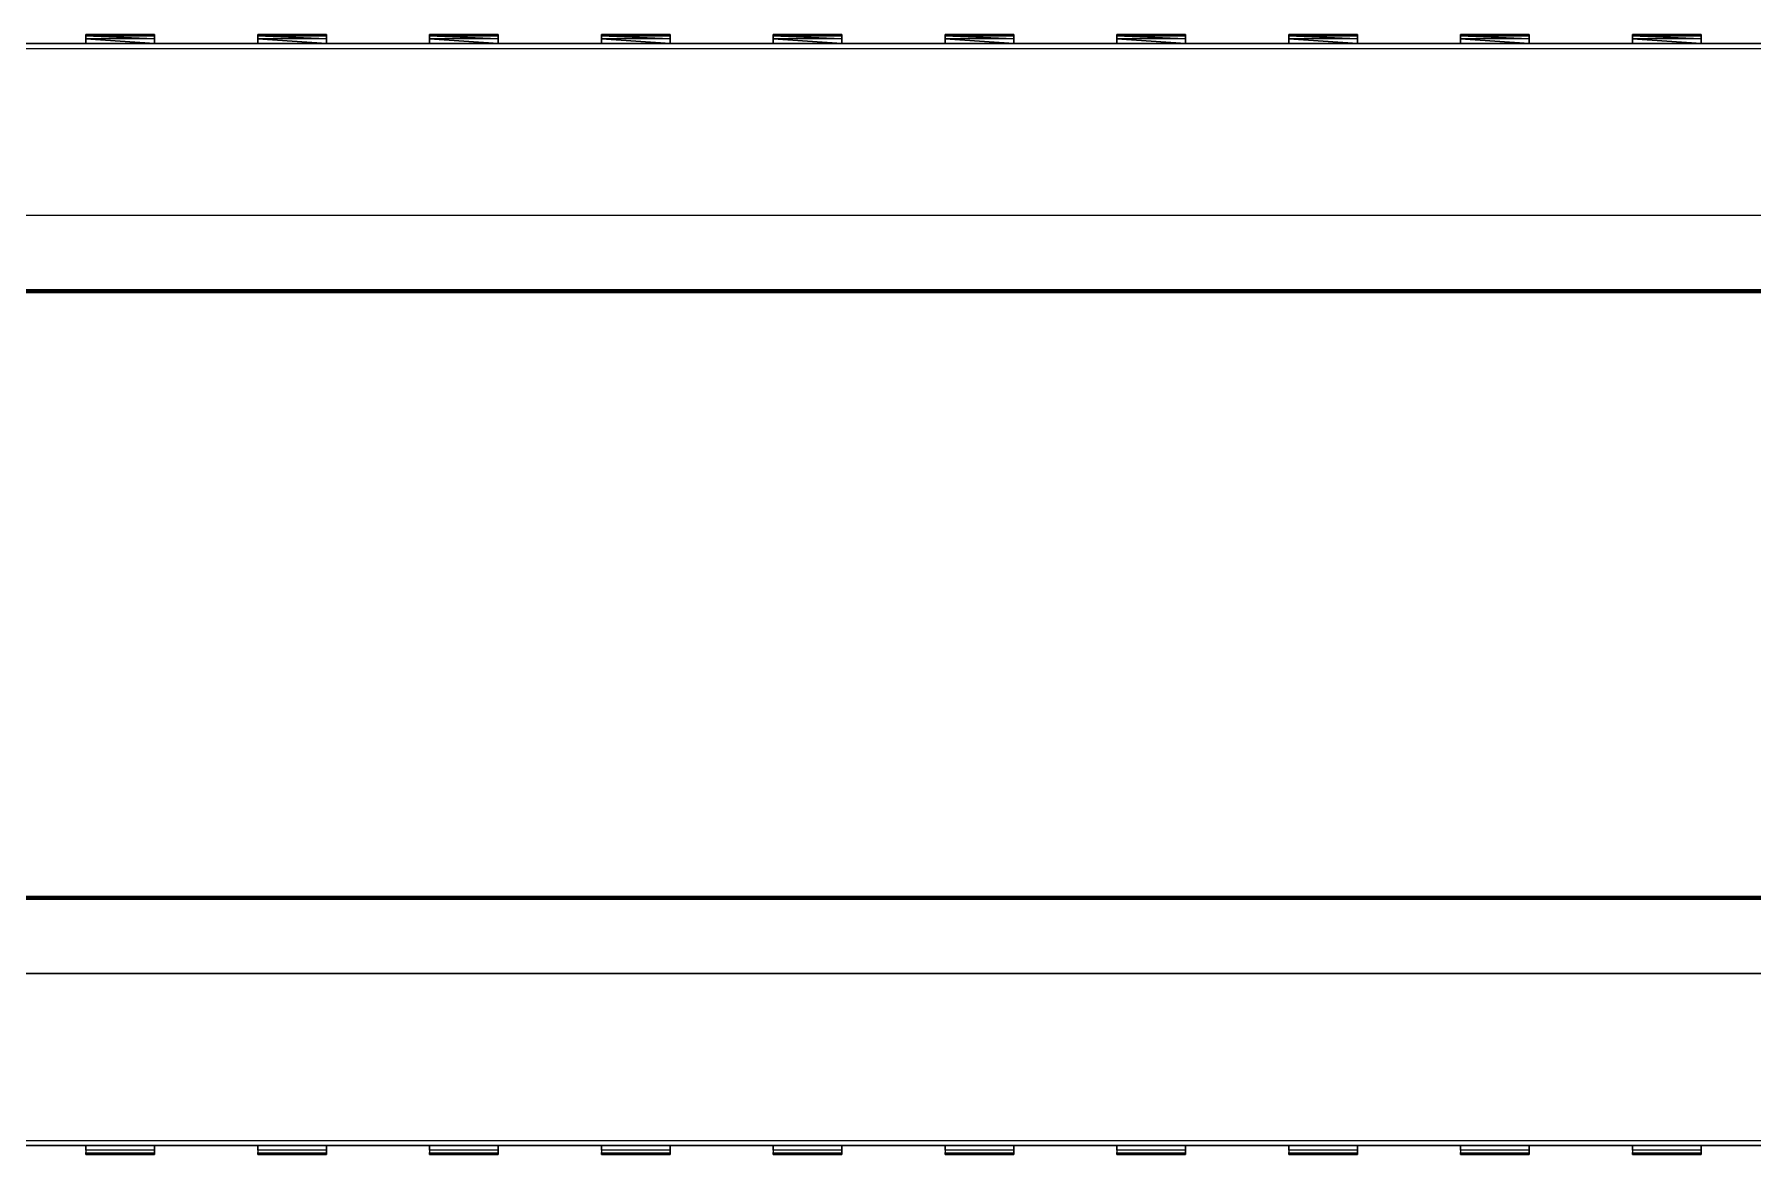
# Model space of a CAD drawing. Header units: centimetres. Extents: x -13467 to 3766, y -437 to 1921.
# Drawn here: x -10311.92 to -10269.92, y 159.61 to 186.98 of the extents above; entities that cross this region are included whole.
import ezdxf

# ---------------------------------------------------------------- set-up
doc = ezdxf.new("R2010")
doc.units = ezdxf.units.CM
doc.layers.add('G-IMPT', color=7, linetype='Continuous', lineweight=9)
doc.layers.add('M-EQPM', color=7, linetype='Continuous', lineweight=9)

# ---------------------------------------------------------------- blocks, each defined once
blk = doc.blocks.new('EQ-01-014 - EQ-01-014_dwg_Agrupar_136-1513521-Sección 1-1')
at = {"layer": 'G-IMPT'}
for p, q in [((-10271.18, 186.982), (-10272.86, 186.982)), ((-10272.86, 186.976), (-10272.86, 186.982)), ((-10272.86, 186.982), (-10272.86, 186.948)), ((-10272.86, 186.982), (-10271.18, 186.982)), ((-10272.86, 186.928), (-10272.86, 186.976)), ((-10272.86, 186.948), (-10272.86, 186.873)), ((-10271.18, 186.873), (-10272.86, 186.948)), ((-10271.18, 186.948), (-10272.86, 186.948)), ((-10271.18, 186.948), (-10271.18, 186.982)), ((-10271.18, 186.982), (-10271.18, 186.976)), ((-10271.18, 186.976), (-10271.18, 186.928)), ((-10271.18, 186.873), (-10271.18, 186.948)), ((-10272.86, 186.873), (-10272.86, 186.76)), ((-10271.18, 186.873), (-10272.86, 186.873)), ((-10271.18, 186.76), (-10272.86, 186.873)), ((-10271.18, 186.873), (-10271.18, 186.76))]:
    blk.add_line(p, q, dxfattribs=at)
at = {"layer": 'G-IMPT', "flags": 128}
for points in [[(-10271.18, 186.982), (-10271.18, 186.948), (-10272.86, 186.948), (-10272.86, 186.982)], [(-10272.86, 186.873), (-10272.86, 186.948), (-10271.18, 186.873), (-10272.86, 186.948), (-10271.18, 186.948), (-10271.18, 186.873)], [(-10272.86, 186.76), (-10272.86, 186.873)]]:
    blk.add_lwpolyline(points, close=True, dxfattribs=at)
for points in [[(-10271.18, 186.76), (-10272.86, 186.873), (-10271.18, 186.76), (-10271.18, 186.873), (-10272.86, 186.873), (-10272.86, 186.948), (-10272.86, 186.982)], [(-10271.18, 186.982), (-10271.18, 186.948), (-10271.18, 186.873), (-10271.18, 186.76)]]:
    blk.add_lwpolyline(points, dxfattribs=at)
blk = doc.blocks.new('EQ-01-014 - EQ-01-014_dwg_Agrupar_137-1513522-Sección 1-1')
at = {"layer": 'G-IMPT'}
for p, q in [((-10272.86, 159.832), (-10272.86, 159.719)), ((-10272.86, 159.719), (-10272.86, 159.644)), ((-10271.18, 159.719), (-10272.86, 159.719)), ((-10272.86, 159.616), (-10272.86, 159.664)), ((-10272.86, 159.644), (-10272.86, 159.61)), ((-10271.18, 159.644), (-10272.86, 159.644)), ((-10272.86, 159.61), (-10272.86, 159.616)), ((-10271.18, 159.61), (-10272.86, 159.61)), ((-10272.86, 159.61), (-10271.18, 159.61)), ((-10271.18, 159.719), (-10271.18, 159.832)), ((-10271.18, 159.832), (-10271.18, 159.719)), ((-10271.18, 159.719), (-10271.18, 159.644)), ((-10271.18, 159.616), (-10271.18, 159.664)), ((-10271.18, 159.644), (-10271.18, 159.61)), ((-10271.18, 159.61), (-10271.18, 159.616))]:
    blk.add_line(p, q, dxfattribs=at)
at = {"layer": 'G-IMPT', "flags": 128}
for points in [[(-10271.18, 159.719), (-10272.86, 159.719), (-10272.86, 159.832)], [(-10272.86, 159.832), (-10272.86, 159.719), (-10272.86, 159.644), (-10272.86, 159.61)], [(-10271.18, 159.832), (-10271.18, 159.719), (-10271.18, 159.644), (-10271.18, 159.61)]]:
    blk.add_lwpolyline(points, dxfattribs=at)
blk.add_lwpolyline([(-10271.18, 159.644), (-10272.86, 159.644), (-10271.18, 159.644), (-10271.18, 159.719), (-10272.86, 159.719), (-10272.86, 159.644), (-10272.86, 159.61), (-10271.18, 159.61)], close=True, dxfattribs=at)
blk = doc.blocks.new('EQ-01-014 - EQ-01-014_dwg_Agrupar_138-1513523-Sección 1-1')
at = {"layer": 'G-IMPT'}
for p, q in [((-10275.38, 186.982), (-10277.06, 186.982)), ((-10277.06, 186.976), (-10277.06, 186.982)), ((-10277.06, 186.982), (-10277.06, 186.948)), ((-10277.06, 186.982), (-10275.38, 186.982)), ((-10277.06, 186.928), (-10277.06, 186.976)), ((-10277.06, 186.948), (-10277.06, 186.873)), ((-10275.38, 186.873), (-10277.06, 186.948)), ((-10275.38, 186.948), (-10277.06, 186.948)), ((-10275.38, 186.948), (-10275.38, 186.982)), ((-10275.38, 186.982), (-10275.38, 186.976)), ((-10275.38, 186.976), (-10275.38, 186.928)), ((-10275.38, 186.873), (-10275.38, 186.948)), ((-10277.06, 186.873), (-10277.06, 186.76)), ((-10275.38, 186.873), (-10277.06, 186.873)), ((-10275.38, 186.76), (-10277.06, 186.873)), ((-10275.38, 186.873), (-10275.38, 186.76))]:
    blk.add_line(p, q, dxfattribs=at)
at = {"layer": 'G-IMPT', "flags": 128}
for points in [[(-10275.38, 186.982), (-10275.38, 186.948), (-10277.06, 186.948), (-10277.06, 186.982)], [(-10277.06, 186.873), (-10277.06, 186.948), (-10275.38, 186.873), (-10277.06, 186.948), (-10275.38, 186.948), (-10275.38, 186.873)], [(-10277.06, 186.76), (-10277.06, 186.873)]]:
    blk.add_lwpolyline(points, close=True, dxfattribs=at)
for points in [[(-10275.38, 186.76), (-10277.06, 186.873), (-10275.38, 186.76), (-10275.38, 186.873), (-10277.06, 186.873), (-10277.06, 186.948), (-10277.06, 186.982)], [(-10275.38, 186.982), (-10275.38, 186.948), (-10275.38, 186.873), (-10275.38, 186.76)]]:
    blk.add_lwpolyline(points, dxfattribs=at)
blk = doc.blocks.new('EQ-01-014 - EQ-01-014_dwg_Agrupar_139-1513524-Sección 1-1')
at = {"layer": 'G-IMPT'}
for p, q in [((-10277.06, 159.832), (-10277.06, 159.719)), ((-10277.06, 159.719), (-10277.06, 159.644)), ((-10275.38, 159.719), (-10277.06, 159.719)), ((-10277.06, 159.616), (-10277.06, 159.664)), ((-10277.06, 159.644), (-10277.06, 159.61)), ((-10275.38, 159.644), (-10277.06, 159.644)), ((-10277.06, 159.61), (-10277.06, 159.616)), ((-10275.38, 159.61), (-10277.06, 159.61)), ((-10277.06, 159.61), (-10275.38, 159.61)), ((-10275.38, 159.719), (-10275.38, 159.832)), ((-10275.38, 159.832), (-10275.38, 159.719)), ((-10275.38, 159.719), (-10275.38, 159.644)), ((-10275.38, 159.616), (-10275.38, 159.664)), ((-10275.38, 159.644), (-10275.38, 159.61)), ((-10275.38, 159.61), (-10275.38, 159.616))]:
    blk.add_line(p, q, dxfattribs=at)
at = {"layer": 'G-IMPT', "flags": 128}
for points in [[(-10275.38, 159.719), (-10277.06, 159.719), (-10277.06, 159.832)], [(-10277.06, 159.832), (-10277.06, 159.719), (-10277.06, 159.644), (-10277.06, 159.61)], [(-10275.38, 159.832), (-10275.38, 159.719), (-10275.38, 159.644), (-10275.38, 159.61)]]:
    blk.add_lwpolyline(points, dxfattribs=at)
blk.add_lwpolyline([(-10275.38, 159.644), (-10277.06, 159.644), (-10275.38, 159.644), (-10275.38, 159.719), (-10277.06, 159.719), (-10277.06, 159.644), (-10277.06, 159.61), (-10275.38, 159.61)], close=True, dxfattribs=at)
blk = doc.blocks.new('EQ-01-014 - EQ-01-014_dwg_Agrupar_140-1513525-Sección 1-1')
at = {"layer": 'G-IMPT'}
for p, q in [((-10279.58, 186.982), (-10281.26, 186.982)), ((-10281.26, 186.976), (-10281.26, 186.982)), ((-10281.26, 186.982), (-10281.26, 186.948)), ((-10281.26, 186.982), (-10279.58, 186.982)), ((-10281.26, 186.928), (-10281.26, 186.976)), ((-10281.26, 186.948), (-10281.26, 186.873)), ((-10279.58, 186.873), (-10281.26, 186.948)), ((-10279.58, 186.948), (-10281.26, 186.948)), ((-10279.58, 186.948), (-10279.58, 186.982)), ((-10279.58, 186.982), (-10279.58, 186.976)), ((-10279.58, 186.976), (-10279.58, 186.928)), ((-10279.58, 186.873), (-10279.58, 186.948)), ((-10281.26, 186.873), (-10281.26, 186.76)), ((-10279.58, 186.873), (-10281.26, 186.873)), ((-10279.58, 186.76), (-10281.26, 186.873)), ((-10279.58, 186.873), (-10279.58, 186.76))]:
    blk.add_line(p, q, dxfattribs=at)
at = {"layer": 'G-IMPT', "flags": 128}
for points in [[(-10279.58, 186.982), (-10279.58, 186.948), (-10281.26, 186.948), (-10281.26, 186.982)], [(-10281.26, 186.873), (-10281.26, 186.948), (-10279.58, 186.873), (-10281.26, 186.948), (-10279.58, 186.948), (-10279.58, 186.873)], [(-10281.26, 186.76), (-10281.26, 186.873)]]:
    blk.add_lwpolyline(points, close=True, dxfattribs=at)
for points in [[(-10279.58, 186.76), (-10281.26, 186.873), (-10279.58, 186.76), (-10279.58, 186.873), (-10281.26, 186.873), (-10281.26, 186.948), (-10281.26, 186.982)], [(-10279.58, 186.982), (-10279.58, 186.948), (-10279.58, 186.873), (-10279.58, 186.76)]]:
    blk.add_lwpolyline(points, dxfattribs=at)
blk = doc.blocks.new('EQ-01-014 - EQ-01-014_dwg_Agrupar_141-1513526-Sección 1-1')
at = {"layer": 'G-IMPT'}
for p, q in [((-10281.26, 159.832), (-10281.26, 159.719)), ((-10281.26, 159.719), (-10281.26, 159.644)), ((-10279.58, 159.719), (-10281.26, 159.719)), ((-10281.26, 159.616), (-10281.26, 159.664)), ((-10281.26, 159.644), (-10281.26, 159.61)), ((-10279.58, 159.644), (-10281.26, 159.644)), ((-10281.26, 159.61), (-10281.26, 159.616)), ((-10279.58, 159.61), (-10281.26, 159.61)), ((-10281.26, 159.61), (-10279.58, 159.61)), ((-10279.58, 159.719), (-10279.58, 159.832)), ((-10279.58, 159.832), (-10279.58, 159.719)), ((-10279.58, 159.719), (-10279.58, 159.644)), ((-10279.58, 159.616), (-10279.58, 159.664)), ((-10279.58, 159.644), (-10279.58, 159.61)), ((-10279.58, 159.61), (-10279.58, 159.616))]:
    blk.add_line(p, q, dxfattribs=at)
at = {"layer": 'G-IMPT', "flags": 128}
for points in [[(-10279.58, 159.719), (-10281.26, 159.719), (-10281.26, 159.832)], [(-10281.26, 159.832), (-10281.26, 159.719), (-10281.26, 159.644), (-10281.26, 159.61)], [(-10279.58, 159.832), (-10279.58, 159.719), (-10279.58, 159.644), (-10279.58, 159.61)]]:
    blk.add_lwpolyline(points, dxfattribs=at)
blk.add_lwpolyline([(-10279.58, 159.644), (-10281.26, 159.644), (-10279.58, 159.644), (-10279.58, 159.719), (-10281.26, 159.719), (-10281.26, 159.644), (-10281.26, 159.61), (-10279.58, 159.61)], close=True, dxfattribs=at)
blk = doc.blocks.new('EQ-01-014 - EQ-01-014_dwg_Agrupar_142-1513527-Sección 1-1')
at = {"layer": 'G-IMPT'}
for p, q in [((-10283.78, 186.982), (-10285.46, 186.982)), ((-10285.46, 186.976), (-10285.46, 186.982)), ((-10285.46, 186.982), (-10285.46, 186.948)), ((-10285.46, 186.982), (-10283.78, 186.982)), ((-10285.46, 186.928), (-10285.46, 186.976)), ((-10285.46, 186.948), (-10285.46, 186.873)), ((-10283.78, 186.873), (-10285.46, 186.948)), ((-10283.78, 186.948), (-10285.46, 186.948)), ((-10283.78, 186.948), (-10283.78, 186.982)), ((-10283.78, 186.982), (-10283.78, 186.976)), ((-10283.78, 186.976), (-10283.78, 186.928)), ((-10283.78, 186.873), (-10283.78, 186.948)), ((-10285.46, 186.873), (-10285.46, 186.76)), ((-10283.78, 186.873), (-10285.46, 186.873)), ((-10283.78, 186.76), (-10285.46, 186.873)), ((-10283.78, 186.873), (-10283.78, 186.76))]:
    blk.add_line(p, q, dxfattribs=at)
at = {"layer": 'G-IMPT', "flags": 128}
for points in [[(-10283.78, 186.982), (-10283.78, 186.948), (-10285.46, 186.948), (-10285.46, 186.982)], [(-10285.46, 186.873), (-10285.46, 186.948), (-10283.78, 186.873), (-10285.46, 186.948), (-10283.78, 186.948), (-10283.78, 186.873)], [(-10285.46, 186.76), (-10285.46, 186.873)]]:
    blk.add_lwpolyline(points, close=True, dxfattribs=at)
for points in [[(-10283.78, 186.76), (-10285.46, 186.873), (-10283.78, 186.76), (-10283.78, 186.873), (-10285.46, 186.873), (-10285.46, 186.948), (-10285.46, 186.982)], [(-10283.78, 186.982), (-10283.78, 186.948), (-10283.78, 186.873), (-10283.78, 186.76)]]:
    blk.add_lwpolyline(points, dxfattribs=at)
blk = doc.blocks.new('EQ-01-014 - EQ-01-014_dwg_Agrupar_143-1513528-Sección 1-1')
at = {"layer": 'G-IMPT'}
for p, q in [((-10285.46, 159.832), (-10285.46, 159.719)), ((-10285.46, 159.719), (-10285.46, 159.644)), ((-10283.78, 159.719), (-10285.46, 159.719)), ((-10285.46, 159.616), (-10285.46, 159.664)), ((-10285.46, 159.644), (-10285.46, 159.61)), ((-10283.78, 159.644), (-10285.46, 159.644)), ((-10285.46, 159.61), (-10285.46, 159.616)), ((-10283.78, 159.61), (-10285.46, 159.61)), ((-10285.46, 159.61), (-10283.78, 159.61)), ((-10283.78, 159.719), (-10283.78, 159.832)), ((-10283.78, 159.832), (-10283.78, 159.719)), ((-10283.78, 159.719), (-10283.78, 159.644)), ((-10283.78, 159.616), (-10283.78, 159.664)), ((-10283.78, 159.644), (-10283.78, 159.61)), ((-10283.78, 159.61), (-10283.78, 159.616))]:
    blk.add_line(p, q, dxfattribs=at)
at = {"layer": 'G-IMPT', "flags": 128}
for points in [[(-10283.78, 159.719), (-10285.46, 159.719), (-10285.46, 159.832)], [(-10285.46, 159.832), (-10285.46, 159.719), (-10285.46, 159.644), (-10285.46, 159.61)], [(-10283.78, 159.832), (-10283.78, 159.719), (-10283.78, 159.644), (-10283.78, 159.61)]]:
    blk.add_lwpolyline(points, dxfattribs=at)
blk.add_lwpolyline([(-10283.78, 159.644), (-10285.46, 159.644), (-10283.78, 159.644), (-10283.78, 159.719), (-10285.46, 159.719), (-10285.46, 159.644), (-10285.46, 159.61), (-10283.78, 159.61)], close=True, dxfattribs=at)
blk = doc.blocks.new('EQ-01-014 - EQ-01-014_dwg_Agrupar_144-1513529-Sección 1-1')
at = {"layer": 'G-IMPT'}
for p, q in [((-10287.98, 186.982), (-10289.66, 186.982)), ((-10289.66, 186.976), (-10289.66, 186.982)), ((-10289.66, 186.982), (-10289.66, 186.948)), ((-10289.66, 186.982), (-10287.98, 186.982)), ((-10289.66, 186.928), (-10289.66, 186.976)), ((-10289.66, 186.948), (-10289.66, 186.873)), ((-10287.98, 186.873), (-10289.66, 186.948)), ((-10287.98, 186.948), (-10289.66, 186.948)), ((-10287.98, 186.948), (-10287.98, 186.982)), ((-10287.98, 186.982), (-10287.98, 186.976)), ((-10287.98, 186.976), (-10287.98, 186.928)), ((-10287.98, 186.873), (-10287.98, 186.948)), ((-10289.66, 186.873), (-10289.66, 186.76)), ((-10287.98, 186.873), (-10289.66, 186.873)), ((-10287.98, 186.76), (-10289.66, 186.873)), ((-10287.98, 186.873), (-10287.98, 186.76))]:
    blk.add_line(p, q, dxfattribs=at)
at = {"layer": 'G-IMPT', "flags": 128}
for points in [[(-10287.98, 186.982), (-10287.98, 186.948), (-10289.66, 186.948), (-10289.66, 186.982)], [(-10289.66, 186.873), (-10289.66, 186.948), (-10287.98, 186.873), (-10289.66, 186.948), (-10287.98, 186.948), (-10287.98, 186.873)], [(-10289.66, 186.76), (-10289.66, 186.873)]]:
    blk.add_lwpolyline(points, close=True, dxfattribs=at)
for points in [[(-10287.98, 186.76), (-10289.66, 186.873), (-10287.98, 186.76), (-10287.98, 186.873), (-10289.66, 186.873), (-10289.66, 186.948), (-10289.66, 186.982)], [(-10287.98, 186.982), (-10287.98, 186.948), (-10287.98, 186.873), (-10287.98, 186.76)]]:
    blk.add_lwpolyline(points, dxfattribs=at)
blk = doc.blocks.new('EQ-01-014 - EQ-01-014_dwg_Agrupar_145-1513530-Sección 1-1')
at = {"layer": 'G-IMPT'}
for p, q in [((-10289.66, 159.832), (-10289.66, 159.719)), ((-10289.66, 159.719), (-10289.66, 159.644)), ((-10287.98, 159.719), (-10289.66, 159.719)), ((-10289.66, 159.616), (-10289.66, 159.664)), ((-10289.66, 159.644), (-10289.66, 159.61)), ((-10287.98, 159.644), (-10289.66, 159.644)), ((-10289.66, 159.61), (-10289.66, 159.616)), ((-10287.98, 159.61), (-10289.66, 159.61)), ((-10289.66, 159.61), (-10287.98, 159.61)), ((-10287.98, 159.719), (-10287.98, 159.832)), ((-10287.98, 159.832), (-10287.98, 159.719)), ((-10287.98, 159.719), (-10287.98, 159.644)), ((-10287.98, 159.616), (-10287.98, 159.664)), ((-10287.98, 159.644), (-10287.98, 159.61)), ((-10287.98, 159.61), (-10287.98, 159.616))]:
    blk.add_line(p, q, dxfattribs=at)
at = {"layer": 'G-IMPT', "flags": 128}
for points in [[(-10287.98, 159.719), (-10289.66, 159.719), (-10289.66, 159.832)], [(-10289.66, 159.832), (-10289.66, 159.719), (-10289.66, 159.644), (-10289.66, 159.61)], [(-10287.98, 159.832), (-10287.98, 159.719), (-10287.98, 159.644), (-10287.98, 159.61)]]:
    blk.add_lwpolyline(points, dxfattribs=at)
blk.add_lwpolyline([(-10287.98, 159.644), (-10289.66, 159.644), (-10287.98, 159.644), (-10287.98, 159.719), (-10289.66, 159.719), (-10289.66, 159.644), (-10289.66, 159.61), (-10287.98, 159.61)], close=True, dxfattribs=at)
blk = doc.blocks.new('EQ-01-014 - EQ-01-014_dwg_Agrupar_146-1513531-Sección 1-1')
at = {"layer": 'G-IMPT'}
for p, q in [((-10292.18, 186.982), (-10293.86, 186.982)), ((-10293.86, 186.976), (-10293.86, 186.982)), ((-10293.86, 186.982), (-10293.86, 186.948)), ((-10293.86, 186.982), (-10292.18, 186.982)), ((-10293.86, 186.928), (-10293.86, 186.976)), ((-10293.86, 186.948), (-10293.86, 186.873)), ((-10292.18, 186.873), (-10293.86, 186.948)), ((-10292.18, 186.948), (-10293.86, 186.948)), ((-10292.18, 186.948), (-10292.18, 186.982)), ((-10292.18, 186.982), (-10292.18, 186.976)), ((-10292.18, 186.976), (-10292.18, 186.928)), ((-10292.18, 186.873), (-10292.18, 186.948)), ((-10293.86, 186.873), (-10293.86, 186.76)), ((-10292.18, 186.873), (-10293.86, 186.873)), ((-10292.18, 186.76), (-10293.86, 186.873)), ((-10292.18, 186.873), (-10292.18, 186.76))]:
    blk.add_line(p, q, dxfattribs=at)
at = {"layer": 'G-IMPT', "flags": 128}
for points in [[(-10292.18, 186.982), (-10292.18, 186.948), (-10293.86, 186.948), (-10293.86, 186.982)], [(-10293.86, 186.873), (-10293.86, 186.948), (-10292.18, 186.873), (-10293.86, 186.948), (-10292.18, 186.948), (-10292.18, 186.873)], [(-10293.86, 186.76), (-10293.86, 186.873)]]:
    blk.add_lwpolyline(points, close=True, dxfattribs=at)
for points in [[(-10292.18, 186.76), (-10293.86, 186.873), (-10292.18, 186.76), (-10292.18, 186.873), (-10293.86, 186.873), (-10293.86, 186.948), (-10293.86, 186.982)], [(-10292.18, 186.982), (-10292.18, 186.948), (-10292.18, 186.873), (-10292.18, 186.76)]]:
    blk.add_lwpolyline(points, dxfattribs=at)
blk = doc.blocks.new('EQ-01-014 - EQ-01-014_dwg_Agrupar_147-1513532-Sección 1-1')
at = {"layer": 'G-IMPT'}
for p, q in [((-10293.86, 159.832), (-10293.86, 159.719)), ((-10293.86, 159.719), (-10293.86, 159.644)), ((-10292.18, 159.719), (-10293.86, 159.719)), ((-10293.86, 159.616), (-10293.86, 159.664)), ((-10293.86, 159.644), (-10293.86, 159.61)), ((-10292.18, 159.644), (-10293.86, 159.644)), ((-10293.86, 159.61), (-10293.86, 159.616)), ((-10292.18, 159.61), (-10293.86, 159.61)), ((-10293.86, 159.61), (-10292.18, 159.61)), ((-10292.18, 159.719), (-10292.18, 159.832)), ((-10292.18, 159.832), (-10292.18, 159.719)), ((-10292.18, 159.719), (-10292.18, 159.644)), ((-10292.18, 159.616), (-10292.18, 159.664)), ((-10292.18, 159.644), (-10292.18, 159.61)), ((-10292.18, 159.61), (-10292.18, 159.616))]:
    blk.add_line(p, q, dxfattribs=at)
at = {"layer": 'G-IMPT', "flags": 128}
for points in [[(-10292.18, 159.719), (-10293.86, 159.719), (-10293.86, 159.832)], [(-10293.86, 159.832), (-10293.86, 159.719), (-10293.86, 159.644), (-10293.86, 159.61)], [(-10292.18, 159.832), (-10292.18, 159.719), (-10292.18, 159.644), (-10292.18, 159.61)]]:
    blk.add_lwpolyline(points, dxfattribs=at)
blk.add_lwpolyline([(-10292.18, 159.644), (-10293.86, 159.644), (-10292.18, 159.644), (-10292.18, 159.719), (-10293.86, 159.719), (-10293.86, 159.644), (-10293.86, 159.61), (-10292.18, 159.61)], close=True, dxfattribs=at)
blk = doc.blocks.new('EQ-01-014 - EQ-01-014_dwg_Agrupar_148-1513533-Sección 1-1')
at = {"layer": 'G-IMPT'}
for p, q in [((-10296.38, 186.982), (-10298.06, 186.982)), ((-10298.06, 186.976), (-10298.06, 186.982)), ((-10298.06, 186.982), (-10298.06, 186.948)), ((-10298.06, 186.982), (-10296.38, 186.982)), ((-10298.06, 186.928), (-10298.06, 186.976)), ((-10298.06, 186.948), (-10298.06, 186.873)), ((-10296.38, 186.873), (-10298.06, 186.948)), ((-10296.38, 186.948), (-10298.06, 186.948)), ((-10296.38, 186.948), (-10296.38, 186.982)), ((-10296.38, 186.982), (-10296.38, 186.976)), ((-10296.38, 186.976), (-10296.38, 186.928)), ((-10296.38, 186.873), (-10296.38, 186.948)), ((-10298.06, 186.873), (-10298.06, 186.76)), ((-10296.38, 186.873), (-10298.06, 186.873)), ((-10296.38, 186.76), (-10298.06, 186.873)), ((-10296.38, 186.873), (-10296.38, 186.76))]:
    blk.add_line(p, q, dxfattribs=at)
at = {"layer": 'G-IMPT', "flags": 128}
for points in [[(-10296.38, 186.982), (-10296.38, 186.948), (-10298.06, 186.948), (-10298.06, 186.982)], [(-10298.06, 186.873), (-10298.06, 186.948), (-10296.38, 186.873), (-10298.06, 186.948), (-10296.38, 186.948), (-10296.38, 186.873)], [(-10298.06, 186.76), (-10298.06, 186.873)]]:
    blk.add_lwpolyline(points, close=True, dxfattribs=at)
for points in [[(-10296.38, 186.76), (-10298.06, 186.873), (-10296.38, 186.76), (-10296.38, 186.873), (-10298.06, 186.873), (-10298.06, 186.948), (-10298.06, 186.982)], [(-10296.38, 186.982), (-10296.38, 186.948), (-10296.38, 186.873), (-10296.38, 186.76)]]:
    blk.add_lwpolyline(points, dxfattribs=at)
blk = doc.blocks.new('EQ-01-014 - EQ-01-014_dwg_Agrupar_149-1513534-Sección 1-1')
at = {"layer": 'G-IMPT'}
for p, q in [((-10298.06, 159.832), (-10298.06, 159.719)), ((-10298.06, 159.719), (-10298.06, 159.644)), ((-10296.38, 159.719), (-10298.06, 159.719)), ((-10298.06, 159.616), (-10298.06, 159.664)), ((-10298.06, 159.644), (-10298.06, 159.61)), ((-10296.38, 159.644), (-10298.06, 159.644)), ((-10298.06, 159.61), (-10298.06, 159.616)), ((-10296.38, 159.61), (-10298.06, 159.61)), ((-10298.06, 159.61), (-10296.38, 159.61)), ((-10296.38, 159.719), (-10296.38, 159.832)), ((-10296.38, 159.832), (-10296.38, 159.719)), ((-10296.38, 159.719), (-10296.38, 159.644)), ((-10296.38, 159.616), (-10296.38, 159.664)), ((-10296.38, 159.644), (-10296.38, 159.61)), ((-10296.38, 159.61), (-10296.38, 159.616))]:
    blk.add_line(p, q, dxfattribs=at)
at = {"layer": 'G-IMPT', "flags": 128}
for points in [[(-10296.38, 159.719), (-10298.06, 159.719), (-10298.06, 159.832)], [(-10298.06, 159.832), (-10298.06, 159.719), (-10298.06, 159.644), (-10298.06, 159.61)], [(-10296.38, 159.832), (-10296.38, 159.719), (-10296.38, 159.644), (-10296.38, 159.61)]]:
    blk.add_lwpolyline(points, dxfattribs=at)
blk.add_lwpolyline([(-10296.38, 159.644), (-10298.06, 159.644), (-10296.38, 159.644), (-10296.38, 159.719), (-10298.06, 159.719), (-10298.06, 159.644), (-10298.06, 159.61), (-10296.38, 159.61)], close=True, dxfattribs=at)
blk = doc.blocks.new('EQ-01-014 - EQ-01-014_dwg_Agrupar_150-1513535-Sección 1-1')
at = {"layer": 'G-IMPT'}
for p, q in [((-10300.58, 186.982), (-10302.26, 186.982)), ((-10302.26, 186.976), (-10302.26, 186.982)), ((-10302.26, 186.982), (-10302.26, 186.948)), ((-10302.26, 186.982), (-10300.58, 186.982)), ((-10302.26, 186.928), (-10302.26, 186.976)), ((-10302.26, 186.948), (-10302.26, 186.873)), ((-10300.58, 186.873), (-10302.26, 186.948)), ((-10300.58, 186.948), (-10302.26, 186.948)), ((-10300.58, 186.948), (-10300.58, 186.982)), ((-10300.58, 186.982), (-10300.58, 186.976)), ((-10300.58, 186.976), (-10300.58, 186.928)), ((-10300.58, 186.873), (-10300.58, 186.948)), ((-10302.26, 186.873), (-10302.26, 186.76)), ((-10300.58, 186.873), (-10302.26, 186.873)), ((-10300.58, 186.76), (-10302.26, 186.873)), ((-10300.58, 186.873), (-10300.58, 186.76))]:
    blk.add_line(p, q, dxfattribs=at)
at = {"layer": 'G-IMPT', "flags": 128}
for points in [[(-10300.58, 186.982), (-10300.58, 186.948), (-10302.26, 186.948), (-10302.26, 186.982)], [(-10302.26, 186.873), (-10302.26, 186.948), (-10300.58, 186.873), (-10302.26, 186.948), (-10300.58, 186.948), (-10300.58, 186.873)], [(-10302.26, 186.76), (-10302.26, 186.873)]]:
    blk.add_lwpolyline(points, close=True, dxfattribs=at)
for points in [[(-10300.58, 186.76), (-10302.26, 186.873), (-10300.58, 186.76), (-10300.58, 186.873), (-10302.26, 186.873), (-10302.26, 186.948), (-10302.26, 186.982)], [(-10300.58, 186.982), (-10300.58, 186.948), (-10300.58, 186.873), (-10300.58, 186.76)]]:
    blk.add_lwpolyline(points, dxfattribs=at)
blk = doc.blocks.new('EQ-01-014 - EQ-01-014_dwg_Agrupar_151-1513536-Sección 1-1')
at = {"layer": 'G-IMPT'}
for p, q in [((-10302.26, 159.832), (-10302.26, 159.719)), ((-10302.26, 159.719), (-10302.26, 159.644)), ((-10300.58, 159.719), (-10302.26, 159.719)), ((-10302.26, 159.616), (-10302.26, 159.664)), ((-10302.26, 159.644), (-10302.26, 159.61)), ((-10300.58, 159.644), (-10302.26, 159.644)), ((-10302.26, 159.61), (-10302.26, 159.616)), ((-10300.58, 159.61), (-10302.26, 159.61)), ((-10302.26, 159.61), (-10300.58, 159.61)), ((-10300.58, 159.719), (-10300.58, 159.832)), ((-10300.58, 159.832), (-10300.58, 159.719)), ((-10300.58, 159.719), (-10300.58, 159.644)), ((-10300.58, 159.616), (-10300.58, 159.664)), ((-10300.58, 159.644), (-10300.58, 159.61)), ((-10300.58, 159.61), (-10300.58, 159.616))]:
    blk.add_line(p, q, dxfattribs=at)
at = {"layer": 'G-IMPT', "flags": 128}
for points in [[(-10300.58, 159.719), (-10302.26, 159.719), (-10302.26, 159.832)], [(-10302.26, 159.832), (-10302.26, 159.719), (-10302.26, 159.644), (-10302.26, 159.61)], [(-10300.58, 159.832), (-10300.58, 159.719), (-10300.58, 159.644), (-10300.58, 159.61)]]:
    blk.add_lwpolyline(points, dxfattribs=at)
blk.add_lwpolyline([(-10300.58, 159.644), (-10302.26, 159.644), (-10300.58, 159.644), (-10300.58, 159.719), (-10302.26, 159.719), (-10302.26, 159.644), (-10302.26, 159.61), (-10300.58, 159.61)], close=True, dxfattribs=at)
blk = doc.blocks.new('EQ-01-014 - EQ-01-014_dwg_Agrupar_152-1513537-Sección 1-1')
at = {"layer": 'G-IMPT'}
for p, q in [((-10304.78, 186.982), (-10306.46, 186.982)), ((-10306.46, 186.976), (-10306.46, 186.982)), ((-10306.46, 186.982), (-10306.46, 186.948)), ((-10306.46, 186.982), (-10304.78, 186.982)), ((-10306.46, 186.928), (-10306.46, 186.976)), ((-10306.46, 186.948), (-10306.46, 186.873)), ((-10304.78, 186.873), (-10306.46, 186.948)), ((-10304.78, 186.948), (-10306.46, 186.948)), ((-10304.78, 186.948), (-10304.78, 186.982)), ((-10304.78, 186.982), (-10304.78, 186.976)), ((-10304.78, 186.976), (-10304.78, 186.928)), ((-10304.78, 186.873), (-10304.78, 186.948)), ((-10306.46, 186.873), (-10306.46, 186.76)), ((-10304.78, 186.873), (-10306.46, 186.873)), ((-10304.78, 186.76), (-10306.46, 186.873)), ((-10304.78, 186.873), (-10304.78, 186.76))]:
    blk.add_line(p, q, dxfattribs=at)
at = {"layer": 'G-IMPT', "flags": 128}
for points in [[(-10304.78, 186.982), (-10304.78, 186.948), (-10306.46, 186.948), (-10306.46, 186.982)], [(-10306.46, 186.873), (-10306.46, 186.948), (-10304.78, 186.873), (-10306.46, 186.948), (-10304.78, 186.948), (-10304.78, 186.873)], [(-10306.46, 186.76), (-10306.46, 186.873)]]:
    blk.add_lwpolyline(points, close=True, dxfattribs=at)
for points in [[(-10304.78, 186.76), (-10306.46, 186.873), (-10304.78, 186.76), (-10304.78, 186.873), (-10306.46, 186.873), (-10306.46, 186.948), (-10306.46, 186.982)], [(-10304.78, 186.982), (-10304.78, 186.948), (-10304.78, 186.873), (-10304.78, 186.76)]]:
    blk.add_lwpolyline(points, dxfattribs=at)
blk = doc.blocks.new('EQ-01-014 - EQ-01-014_dwg_Agrupar_153-1513538-Sección 1-1')
at = {"layer": 'G-IMPT'}
for p, q in [((-10306.46, 159.832), (-10306.46, 159.719)), ((-10306.46, 159.719), (-10306.46, 159.644)), ((-10304.78, 159.719), (-10306.46, 159.719)), ((-10306.46, 159.616), (-10306.46, 159.664)), ((-10306.46, 159.644), (-10306.46, 159.61)), ((-10304.78, 159.644), (-10306.46, 159.644)), ((-10306.46, 159.61), (-10306.46, 159.616)), ((-10304.78, 159.61), (-10306.46, 159.61)), ((-10306.46, 159.61), (-10304.78, 159.61)), ((-10304.78, 159.719), (-10304.78, 159.832)), ((-10304.78, 159.832), (-10304.78, 159.719)), ((-10304.78, 159.719), (-10304.78, 159.644)), ((-10304.78, 159.616), (-10304.78, 159.664)), ((-10304.78, 159.644), (-10304.78, 159.61)), ((-10304.78, 159.61), (-10304.78, 159.616))]:
    blk.add_line(p, q, dxfattribs=at)
at = {"layer": 'G-IMPT', "flags": 128}
for points in [[(-10304.78, 159.719), (-10306.46, 159.719), (-10306.46, 159.832)], [(-10306.46, 159.832), (-10306.46, 159.719), (-10306.46, 159.644), (-10306.46, 159.61)], [(-10304.78, 159.832), (-10304.78, 159.719), (-10304.78, 159.644), (-10304.78, 159.61)]]:
    blk.add_lwpolyline(points, dxfattribs=at)
blk.add_lwpolyline([(-10304.78, 159.644), (-10306.46, 159.644), (-10304.78, 159.644), (-10304.78, 159.719), (-10306.46, 159.719), (-10306.46, 159.644), (-10306.46, 159.61), (-10304.78, 159.61)], close=True, dxfattribs=at)
blk = doc.blocks.new('EQ-01-014 - EQ-01-014_dwg_Agrupar_154-1513539-Sección 1-1')
at = {"layer": 'G-IMPT'}
for p, q in [((-10308.98, 186.982), (-10310.66, 186.982)), ((-10310.66, 186.976), (-10310.66, 186.982)), ((-10310.66, 186.982), (-10310.66, 186.948)), ((-10310.66, 186.982), (-10308.98, 186.982)), ((-10310.66, 186.928), (-10310.66, 186.976)), ((-10310.66, 186.948), (-10310.66, 186.873)), ((-10308.98, 186.873), (-10310.66, 186.948)), ((-10308.98, 186.948), (-10310.66, 186.948)), ((-10308.98, 186.948), (-10308.98, 186.982)), ((-10308.98, 186.982), (-10308.98, 186.976)), ((-10308.98, 186.976), (-10308.98, 186.928)), ((-10308.98, 186.873), (-10308.98, 186.948)), ((-10310.66, 186.873), (-10310.66, 186.76)), ((-10308.98, 186.873), (-10310.66, 186.873)), ((-10308.98, 186.76), (-10310.66, 186.873)), ((-10308.98, 186.873), (-10308.98, 186.76))]:
    blk.add_line(p, q, dxfattribs=at)
at = {"layer": 'G-IMPT', "flags": 128}
for points in [[(-10308.98, 186.982), (-10308.98, 186.948), (-10310.66, 186.948), (-10310.66, 186.982)], [(-10310.66, 186.873), (-10310.66, 186.948), (-10308.98, 186.873), (-10310.66, 186.948), (-10308.98, 186.948), (-10308.98, 186.873)], [(-10310.66, 186.76), (-10310.66, 186.873)]]:
    blk.add_lwpolyline(points, close=True, dxfattribs=at)
for points in [[(-10308.98, 186.76), (-10310.66, 186.873), (-10308.98, 186.76), (-10308.98, 186.873), (-10310.66, 186.873), (-10310.66, 186.948), (-10310.66, 186.982)], [(-10308.98, 186.982), (-10308.98, 186.948), (-10308.98, 186.873), (-10308.98, 186.76)]]:
    blk.add_lwpolyline(points, dxfattribs=at)
blk = doc.blocks.new('EQ-01-014 - EQ-01-014_dwg_Agrupar_155-1513540-Sección 1-1')
at = {"layer": 'G-IMPT'}
for p, q in [((-10310.66, 159.832), (-10310.66, 159.719)), ((-10310.66, 159.719), (-10310.66, 159.644)), ((-10308.98, 159.719), (-10310.66, 159.719)), ((-10310.66, 159.616), (-10310.66, 159.664)), ((-10310.66, 159.644), (-10310.66, 159.61)), ((-10308.98, 159.644), (-10310.66, 159.644)), ((-10310.66, 159.61), (-10310.66, 159.616)), ((-10308.98, 159.61), (-10310.66, 159.61)), ((-10310.66, 159.61), (-10308.98, 159.61)), ((-10308.98, 159.719), (-10308.98, 159.832)), ((-10308.98, 159.832), (-10308.98, 159.719)), ((-10308.98, 159.719), (-10308.98, 159.644)), ((-10308.98, 159.616), (-10308.98, 159.664)), ((-10308.98, 159.644), (-10308.98, 159.61)), ((-10308.98, 159.61), (-10308.98, 159.616))]:
    blk.add_line(p, q, dxfattribs=at)
at = {"layer": 'G-IMPT', "flags": 128}
for points in [[(-10308.98, 159.719), (-10310.66, 159.719), (-10310.66, 159.832)], [(-10310.66, 159.832), (-10310.66, 159.719), (-10310.66, 159.644), (-10310.66, 159.61)], [(-10308.98, 159.832), (-10308.98, 159.719), (-10308.98, 159.644), (-10308.98, 159.61)]]:
    blk.add_lwpolyline(points, dxfattribs=at)
blk.add_lwpolyline([(-10308.98, 159.644), (-10310.66, 159.644), (-10308.98, 159.644), (-10308.98, 159.719), (-10310.66, 159.719), (-10310.66, 159.644), (-10310.66, 159.61), (-10308.98, 159.61)], close=True, dxfattribs=at)
blk = doc.blocks.new('EQ-01-014 - EQ-01-014_dwg_Agrupar_469-1513654-Sección 1-1')
at = {"layer": 'G-IMPT'}
for p, q in [((-10258.594, 186.76), (-10412.216, 186.76)), ((-10412.216, 186.76), (-10258.594, 186.76)), ((-10412.216, 186.76), (-10258.594, 186.76)), ((-10258.594, 186.76), (-10412.216, 186.76)), ((-10412.216, 186.634), (-10258.594, 186.634)), ((-10258.594, 182.56), (-10412.216, 182.56)), ((-10258.594, 182.56), (-10412.216, 182.56)), ((-10258.594, 182.56), (-10412.216, 182.56)), ((-10412.216, 180.737), (-10258.594, 180.737)), ((-10258.594, 180.737), (-10412.216, 180.737)), ((-10412.216, 180.733), (-10258.594, 180.728)), ((-10258.594, 180.728), (-10412.216, 180.733)), ((-10258.594, 180.728), (-10412.216, 180.733)), ((-10412.216, 180.716), (-10258.594, 180.722)), ((-10412.216, 180.708), (-10258.594, 180.718)), ((-10258.594, 180.712), (-10412.216, 180.712)), ((-10412.216, 180.7), (-10258.594, 180.7)), ((-10258.594, 180.7), (-10412.216, 180.7)), ((-10412.216, 180.7), (-10258.594, 180.7)), ((-10412.216, 180.695), (-10258.594, 180.69)), ((-10258.594, 180.683), (-10412.216, 180.678)), ((-10412.216, 180.682), (-10258.594, 180.677)), ((-10412.216, 180.674), (-10258.594, 180.674)), ((-10258.594, 180.674), (-10412.216, 180.674)), ((-10258.594, 165.918), (-10412.216, 165.918)), ((-10258.594, 165.918), (-10412.216, 165.918)), ((-10412.216, 165.914), (-10258.594, 165.909)), ((-10412.216, 165.914), (-10258.594, 165.909)), ((-10412.216, 165.914), (-10258.594, 165.909)), ((-10258.594, 165.902), (-10412.216, 165.897)), ((-10412.216, 165.888), (-10258.594, 165.899)), ((-10258.594, 165.892), (-10412.216, 165.892)), ((-10412.216, 165.888), (-10258.594, 165.883)), ((-10412.216, 165.88), (-10258.594, 165.88)), ((-10412.216, 165.88), (-10258.594, 165.88)), ((-10258.594, 165.87), (-10412.216, 165.876)), ((-10258.594, 165.867), (-10412.216, 165.867)), ((-10412.216, 165.855), (-10258.594, 165.855)), ((-10258.594, 165.855), (-10412.216, 165.855)), ((-10412.216, 165.855), (-10258.594, 165.855)), ((-10352.216, 165.892), (-10258.594, 165.892)), ((-10258.594, 165.892), (-10352.203, 165.892)), ((-10352.203, 165.892), (-10258.594, 165.892)), ((-10258.594, 164.032), (-10412.216, 164.032)), ((-10412.216, 164.032), (-10258.594, 164.032)), ((-10412.216, 164.032), (-10258.594, 164.032)), ((-10412.216, 159.958), (-10258.594, 159.958)), ((-10258.594, 159.832), (-10412.216, 159.832)), ((-10412.216, 159.832), (-10258.594, 159.832)), ((-10258.594, 159.832), (-10412.216, 159.832)), ((-10412.216, 159.832), (-10258.594, 159.832))]:
    blk.add_line(p, q, dxfattribs=at)
blk = doc.blocks.new('EQ-01-014 - EQ-01-014_dwg_037_BAADER142_dwg-1513658-Sección 1-1')
for name in ['EQ-01-014 - EQ-01-014_dwg_Agrupar_154-1513539-Sección 1-1', 'EQ-01-014 - EQ-01-014_dwg_Agrupar_152-1513537-Sección 1-1', 'EQ-01-014 - EQ-01-014_dwg_Agrupar_150-1513535-Sección 1-1', 'EQ-01-014 - EQ-01-014_dwg_Agrupar_148-1513533-Sección 1-1', 'EQ-01-014 - EQ-01-014_dwg_Agrupar_146-1513531-Sección 1-1', 'EQ-01-014 - EQ-01-014_dwg_Agrupar_144-1513529-Sección 1-1', 'EQ-01-014 - EQ-01-014_dwg_Agrupar_142-1513527-Sección 1-1', 'EQ-01-014 - EQ-01-014_dwg_Agrupar_140-1513525-Sección 1-1', 'EQ-01-014 - EQ-01-014_dwg_Agrupar_138-1513523-Sección 1-1', 'EQ-01-014 - EQ-01-014_dwg_Agrupar_136-1513521-Sección 1-1', 'EQ-01-014 - EQ-01-014_dwg_Agrupar_469-1513654-Sección 1-1', 'EQ-01-014 - EQ-01-014_dwg_Agrupar_155-1513540-Sección 1-1', 'EQ-01-014 - EQ-01-014_dwg_Agrupar_153-1513538-Sección 1-1', 'EQ-01-014 - EQ-01-014_dwg_Agrupar_151-1513536-Sección 1-1', 'EQ-01-014 - EQ-01-014_dwg_Agrupar_149-1513534-Sección 1-1', 'EQ-01-014 - EQ-01-014_dwg_Agrupar_147-1513532-Sección 1-1', 'EQ-01-014 - EQ-01-014_dwg_Agrupar_145-1513530-Sección 1-1', 'EQ-01-014 - EQ-01-014_dwg_Agrupar_143-1513528-Sección 1-1', 'EQ-01-014 - EQ-01-014_dwg_Agrupar_141-1513526-Sección 1-1', 'EQ-01-014 - EQ-01-014_dwg_Agrupar_139-1513524-Sección 1-1', 'EQ-01-014 - EQ-01-014_dwg_Agrupar_137-1513522-Sección 1-1']:
    blk.add_blockref(name, (0, 0))
blk = doc.blocks.new('EQ-01-014 - EQ-01-014_dwg-1513439-Sección 1-1')
blk.add_blockref('EQ-01-014 - EQ-01-014_dwg_037_BAADER142_dwg-1513658-Sección 1-1', (0, 0))
blk = doc.blocks.new('EQ-01-014 - EQ-01-014-1494185-Sección 1-1')
blk.add_blockref('EQ-01-014 - EQ-01-014_dwg-1513439-Sección 1-1', (0, 0))
blk = doc.blocks.new('PQ_RVR_MEP-01_ZZ_ZZ_MO_T_A_rvt-1-Sección 1-1')
at = {"layer": 'M-EQPM', "lineweight": 9}
blk.add_blockref('EQ-01-014 - EQ-01-014-1494185-Sección 1-1', (0, 0), dxfattribs=at)

msp = doc.modelspace()

# ---------------------------------------------------------------- block references
at = {"lineweight": 5}
msp.add_blockref('PQ_RVR_MEP-01_ZZ_ZZ_MO_T_A_rvt-1-Sección 1-1', (0, 0), dxfattribs=at)

doc.saveas('drawing.dxf')
